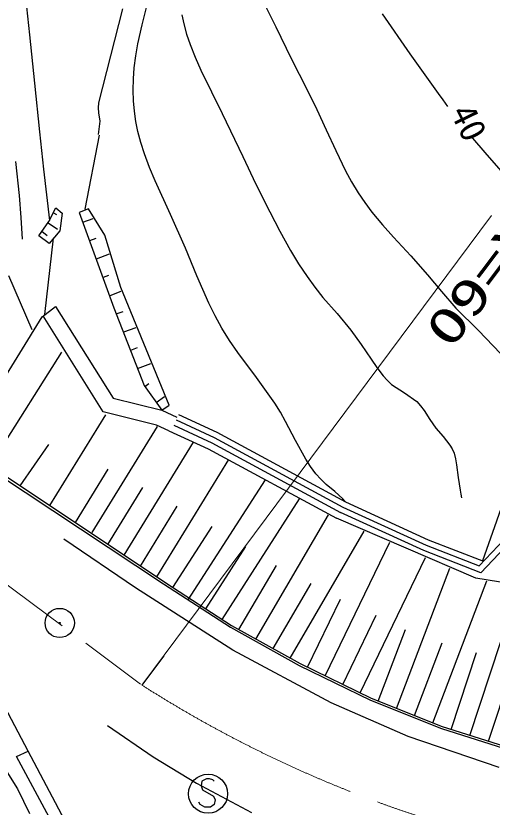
# Model space of a CAD drawing. Units: millimetres, scale not verified. Extents: x 40000 to 680000, y 20000 to 380000.
# Drawn here: x 297237 to 321627, y 280916 to 321470 of the extents above; entities that cross this region are included whole.
import ezdxf
from ezdxf.enums import TextEntityAlignment as Align

# ---------------------------------------------------------------- set-up
doc = ezdxf.new("R2010")
doc.units = ezdxf.units.MM
doc.header["$LTSCALE"] = 1000
doc.linetypes.add('CHAIN', pattern=[18.5, 12, -1.5, 3.5, -1.5])
for name, color, linetype, lineweight in [('M-BGD', 7, 'Continuous', 25), ('M-BGD-EXST', 7, 'Continuous', 25), ('M-BMK', 2, 'CHAIN', 13), ('M-BMK-SRVR', 3, 'Continuous', 25), ('M-STR-HTXT', 7, 'Continuous', 13)]:
    doc.layers.add(name, color=color, linetype=linetype, lineweight=lineweight)
doc.styles.add('ＭＳ ゴシック', font='')
doc.styles.get('ＭＳ ゴシック').set_extended_font_data('MS Gothic')

msp = doc.modelspace()

# ---------------------------------------------------------------- linework, layer by layer
at = {"layer": 'M-BGD'}
for p, q in [((297687, 322848), (297941, 320488)), ((302103, 319421), (302712, 321836)), ((303701, 321009), (303948, 321972)), ((310061, 321891), (310543, 320913)), ((305736, 321524), (305835, 321059)), ((315996, 321580), (317416, 319530)), ((303484, 320039), (303701, 321009)), ((305835, 321059), (305983, 320530)), ((310543, 320913), (311333, 319291)), ((297941, 320488), (298190, 318011)), ((305983, 320530), (306160, 320005)), ((303376, 319428), (303484, 320039)), ((306160, 320005), (306422, 319344)), ((301488, 317009), (302103, 319421)), ((303298, 318806), (303376, 319428)), ((306422, 319344), (306714, 318687)), ((311333, 319291), (312150, 317679)), ((317416, 319530), (318862, 317494)), ((303255, 318234), (303298, 318806)), ((306714, 318687), (307808, 316461)), ((298190, 318011), (298447, 315526)), ((303242, 317657), (303255, 318234)), ((303259, 317115), (303242, 317657)), ((312150, 317679), (312653, 316669)), ((318862, 317494), (319100, 317161)), ((319100, 317161), (319341, 316824)), ((301469, 316755), (301488, 317009)), ((301480, 316500), (301469, 316755)), ((303306, 316576), (303259, 317115)), ((301547, 316074), (301480, 316500)), ((303381, 316062), (303306, 316576)), ((307808, 316461), (308854, 314267)), ((312653, 316669), (313134, 315636)), ((301477, 315381), (301547, 316074)), ((303487, 315548), (303381, 316062)), ((298447, 315526), (298658, 313609)), ((303639, 314973), (303487, 315548)), ((313134, 315636), (313614, 314575)), ((300794, 311568), (301517, 315352)), ((320522, 315317), (321351, 314339)), ((303822, 314400), (303639, 314973)), ((304081, 313698), (303822, 314400)), ((313614, 314575), (314121, 313530)), ((321351, 314339), (322204, 313378)), ((297222, 314011), (297401, 312258)), ((308854, 314267), (309529, 312845)), ((298658, 313609), (298962, 310988)), ((304369, 313008), (304081, 313698)), ((314121, 313530), (314430, 312956)), ((305160, 311296), (304369, 313008)), ((309529, 312845), (310235, 311425)), ((314430, 312956), (314765, 312399)), ((314765, 312399), (315106, 311899)), ((297401, 312258), (297485, 311138)), ((315106, 311899), (315471, 311415)), ((298934, 310934), (299292, 311628)), ((299292, 311628), (299617, 311357)), ((300954, 311587), (300480, 311388)), ((301800, 310222), (300954, 311587)), ((297485, 311138), (297555, 310017)), ((299164, 311381), (299321, 311293)), ((299617, 311357), (299483, 310455)), ((300480, 311388), (302249, 306500)), ((300666, 310890), (301204, 311092)), ((305928, 309562), (305160, 311296)), ((310235, 311425), (310757, 310427)), ((315471, 311415), (316012, 310763)), ((298412, 310201), (298934, 310934)), ((298889, 310870), (299363, 310544)), ((316012, 310763), (316581, 310123)), ((298574, 310428), (298834, 310221)), ((299483, 310455), (298941, 309804)), ((310757, 310427), (311305, 309445)), ((298941, 309804), (298412, 310201)), ((298722, 306156), (299164, 310072)), ((301017, 309954), (301351, 310080)), ((302610, 307543), (301800, 310222)), ((316581, 310123), (317462, 309166)), ((306513, 308150), (305928, 309562)), ((311305, 309445), (311714, 308768)), ((301367, 309018), (302036, 309269)), ((317462, 309166), (318319, 308191)), ((311714, 308768), (312149, 308105)), ((298075, 305374), (296875, 308142)), ((301718, 308082), (302000, 308188)), ((307125, 306750), (306513, 308150)), ((312149, 308105), (312539, 307563)), ((318319, 308191), (319033, 307336)), ((305084, 301517), (302610, 307543)), ((312539, 307563), (312956, 307035)), ((302069, 307146), (302633, 307357)), ((312956, 307035), (313687, 306208)), ((319033, 307336), (319774, 306497)), ((307441, 306101), (307125, 306750)), ((298585, 306050), (299264, 306572)), ((299272, 306577), (302214, 301880)), ((302249, 306500), (303803, 302518)), ((302420, 306210), (302731, 306326)), ((313687, 306208), (314394, 305363)), ((319774, 306497), (320927, 305339)), ((294407, 299255), (298585, 306050)), ((301707, 301182), (298634, 306088)), ((307783, 305467), (307441, 306101)), ((302770, 305273), (303392, 305506)), ((308184, 304836), (307783, 305467)), ((314394, 305363), (314924, 304633)), ((320927, 305339), (322054, 304164)), ((308612, 304220), (308184, 304836)), ((314924, 304633), (315433, 303880)), ((295917, 298410), (299585, 304233)), ((303121, 304337), (303461, 304465)), ((309560, 302935), (308612, 304220)), ((315433, 303880), (315724, 303442)), ((303472, 303401), (304152, 303656)), ((315724, 303442), (316038, 303025)), ((310492, 301621), (309560, 302935)), ((316038, 303025), (316247, 302793)), ((303836, 302472), (304049, 302626)), ((316247, 302793), (316478, 302584)), ((316478, 302584), (317136, 302153)), ((324438, 302934), (321125, 293547)), ((303803, 302518), (304711, 301255)), ((317136, 302153), (317771, 301701)), ((302214, 301880), (304711, 301255)), ((304420, 301660), (304847, 301968)), ((304711, 301255), (305084, 301517)), ((310783, 301166), (310492, 301621)), ((317771, 301701), (317965, 301482)), ((317965, 301482), (318141, 301238)), ((298973, 296371), (301848, 301015)), ((304444, 300497), (301707, 301182)), ((304711, 301255), (305486, 300897)), ((305572, 301036), (307525, 300134)), ((311052, 300688), (310783, 301166)), ((318141, 301238), (318432, 300783)), ((305446, 300764), (307391, 299865)), ((311556, 299711), (311052, 300688)), ((318432, 300783), (318750, 300340)), ((301151, 294990), (304487, 300424)), ((305064, 300211), (304444, 300497)), ((305064, 300211), (307089, 299274)), ((305321, 300492), (307266, 299593)), ((307525, 300134), (314114, 296564)), ((318750, 300340), (319123, 299913)), ((320970, 293286), (327406, 300110)), ((307391, 299865), (313980, 296295)), ((312083, 298754), (311556, 299711)), ((319123, 299913), (319467, 299473)), ((327657, 299938), (321049, 292933)), ((294487, 299363), (304921, 292405)), ((297451, 297386), (298931, 299506)), ((302781, 293823), (306337, 299616)), ((307266, 299593), (313855, 296023)), ((319467, 299473), (319584, 299272)), ((294412, 299251), (304796, 292367)), ((307089, 299274), (313650, 295720)), ((319584, 299272), (319677, 299054)), ((319677, 299054), (319754, 298769)), ((304449, 292718), (308139, 298729)), ((312332, 298368), (312083, 298754)), ((319754, 298769), (319803, 298467)), ((300299, 295513), (301967, 298230)), ((312603, 298003), (312332, 298368)), ((319803, 298467), (319879, 297804)), ((306065, 291544), (310017, 297684)), ((312848, 297719), (312603, 298003)), ((313119, 297452), (312848, 297719)), ((319879, 297804), (319983, 297158)), ((301947, 294376), (303744, 297303)), ((313564, 297097), (313119, 297452)), ((313985, 296720), (313564, 297097)), ((319983, 297158), (320020, 296963)), ((320020, 296963), (320058, 296764)), ((307796, 290539), (311768, 296710)), ((314092, 296574), (313985, 296720)), ((314114, 296564), (318357, 294618)), ((303615, 293271), (305497, 296337)), ((313980, 296295), (318240, 294342)), ((309533, 289528), (313242, 295890)), ((320788, 292656), (313650, 295720)), ((318123, 294066), (313855, 296023)), ((305280, 292172), (307292, 295297)), ((311281, 288557), (315071, 295056)), ((303368, 292151), (299696, 294657)), ((313075, 287647), (316381, 294493)), ((318357, 294618), (321192, 293521)), ((306957, 291083), (309008, 294268)), ((321049, 292933), (318123, 294066)), ((318240, 294342), (320970, 293286)), ((314872, 286770), (318220, 293704)), ((308659, 290014), (310578, 293305)), ((316724, 285980), (319461, 293171)), ((304921, 292405), (308283, 290223)), ((318581, 285238), (321350, 292512)), ((339369, 289589), (320788, 292656)), ((308349, 288954), (303368, 292151)), ((304796, 292367), (308232, 290137)), ((310407, 289043), (312356, 292385)), ((320485, 284595), (322996, 292237)), ((312177, 288086), (313864, 291580)), ((313973, 287208), (315684, 290751)), ((308232, 290137), (311751, 288182)), ((308283, 290223), (311798, 288271)), ((315796, 286351), (317195, 290026)), ((317653, 285609), (319073, 289341)), ((313383, 286260), (308349, 288954)), ((319532, 284896), (320826, 288836)), ((321438, 284293), (322773, 288358)), ((295457, 288284), (297853, 283797)), ((311751, 288182), (315393, 286404)), ((311798, 288271), (315433, 286495)), ((315393, 286404), (319034, 284949)), ((315433, 286495), (319067, 285044)), ((317318, 284535), (313383, 286260)), ((301929, 285094), (304271, 283504)), ((319034, 284949), (322903, 283725)), ((319067, 285044), (322933, 283820)), ((321978, 282952), (317318, 284535)), ((297269, 283505), (297861, 283782)), ((301941, 274871), (297269, 283505)), ((297853, 283797), (302400, 275246)), ((304271, 283504), (306489, 282148)), ((296694, 282868), (297314, 281851)), ((297314, 281851), (297942, 280599)), ((306489, 282148), (309300, 280635))]:
    msp.add_line(p, q, dxfattribs=at)
at = {"layer": 'M-BGD-EXST'}
for p, q in [((307000, 282365), (306760, 282245)), ((307160, 282365), (307000, 282365)), ((307320, 282325), (307160, 282365)), ((307400, 282245), (307320, 282325)), ((306760, 282245), (306720, 282005)), ((306720, 282005), (306800, 281805)), ((306800, 281805), (307360, 281485)), ((307360, 281485), (307440, 281285)), ((306680, 281045), (306600, 281165)), ((306920, 280925), (306680, 281045)), ((307400, 281045), (307200, 280925)), ((307440, 281285), (307400, 281045)), ((307200, 280925), (306920, 280925))]:
    msp.add_line(p, q, dxfattribs=at)
msp.add_circle((307080, 281605), 1000, dxfattribs=at)
at = {"layer": 'M-BMK'}
msp.add_line((289986, 297377), (303689, 287175), dxfattribs=at)
msp.add_arc((337410, 339944), 62623, 237.42061, 275.33035, dxfattribs=at)
at = {"layer": 'M-BMK-SRVR'}
msp.add_line((304808, 288678), (303689, 287175), dxfattribs=at)
for radius in [750, 30]:
    msp.add_circle((299482, 290355), radius, dxfattribs=at)
at = {"layer": 'M-STR-HTXT'}
msp.add_line((321600, 311233), (303689, 287175), dxfattribs=at)

# ---------------------------------------------------------------- texts
at = {"layer": 'M-BGD', "style": 'ＭＳ ゴシック'}
msp.add_text('40', height=1320, rotation=296, dxfattribs=at).set_placement((319095, 316344), align=Align.BOTTOM_LEFT)
at = {"layer": 'M-STR-HTXT', "style": 'ＭＳ ゴシック', "width": 1.5}
msp.add_text('R=60', height=1833, rotation=233, dxfattribs=at).set_placement((322155, 311690), align=Align.BOTTOM_LEFT)

doc.saveas('drawing.dxf')
